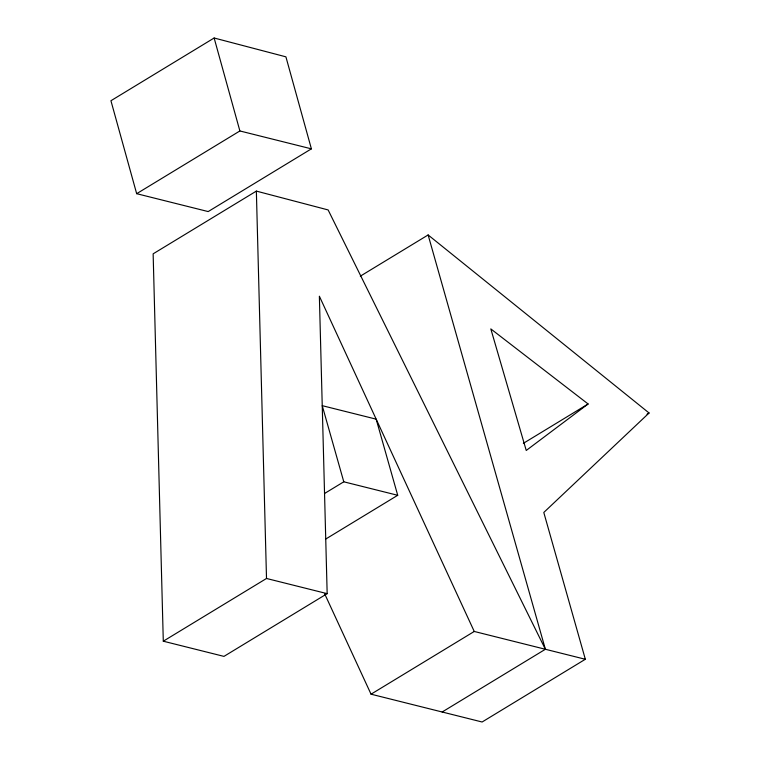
<?xml version="1.0" encoding="UTF-8"?>
<svg xmlns="http://www.w3.org/2000/svg" width="760" height="760" viewBox="0 0 760 760"><rect width="100%" height="100%" fill="white"/><g stroke="black" fill="none" stroke-linecap="round" stroke-linejoin="round"><path stroke-width="1.14" d="M360.335 276.155L428.127 234.954L649.068 412.993L543.789 512.468L585.333 659.271L482.115 722L371.041 694.184L324.738 593.968M588.116 403.978L526.243 450.462L490.817 328.909L588.116 403.978L523.355 443.337M214.139 38L110.931 100.728L136.667 193.686L208.183 211.575L311.391 148.846L285.912 56.838L214.139 38L239.884 130.957L311.391 148.846M136.667 193.686L239.884 130.957M442.159 712.006L545.376 649.278L328.13 209.94L256.358 191.102L153.14 253.83L163.295 641.202L223.962 656.383L327.17 593.655L319.371 296.21L474.249 631.456L585.333 659.271M324.558 493.487L343.786 481.802L397.717 495.292L376.171 419.159L322.24 405.669L343.786 481.802M325.878 538.954L397.717 495.292M163.295 641.202L266.513 578.474L327.17 593.655M647.045 414.219L649.068 412.993M371.041 694.184L474.249 631.456M428.127 234.954L545.376 649.278M256.358 191.102L266.513 578.474"/></g></svg>
